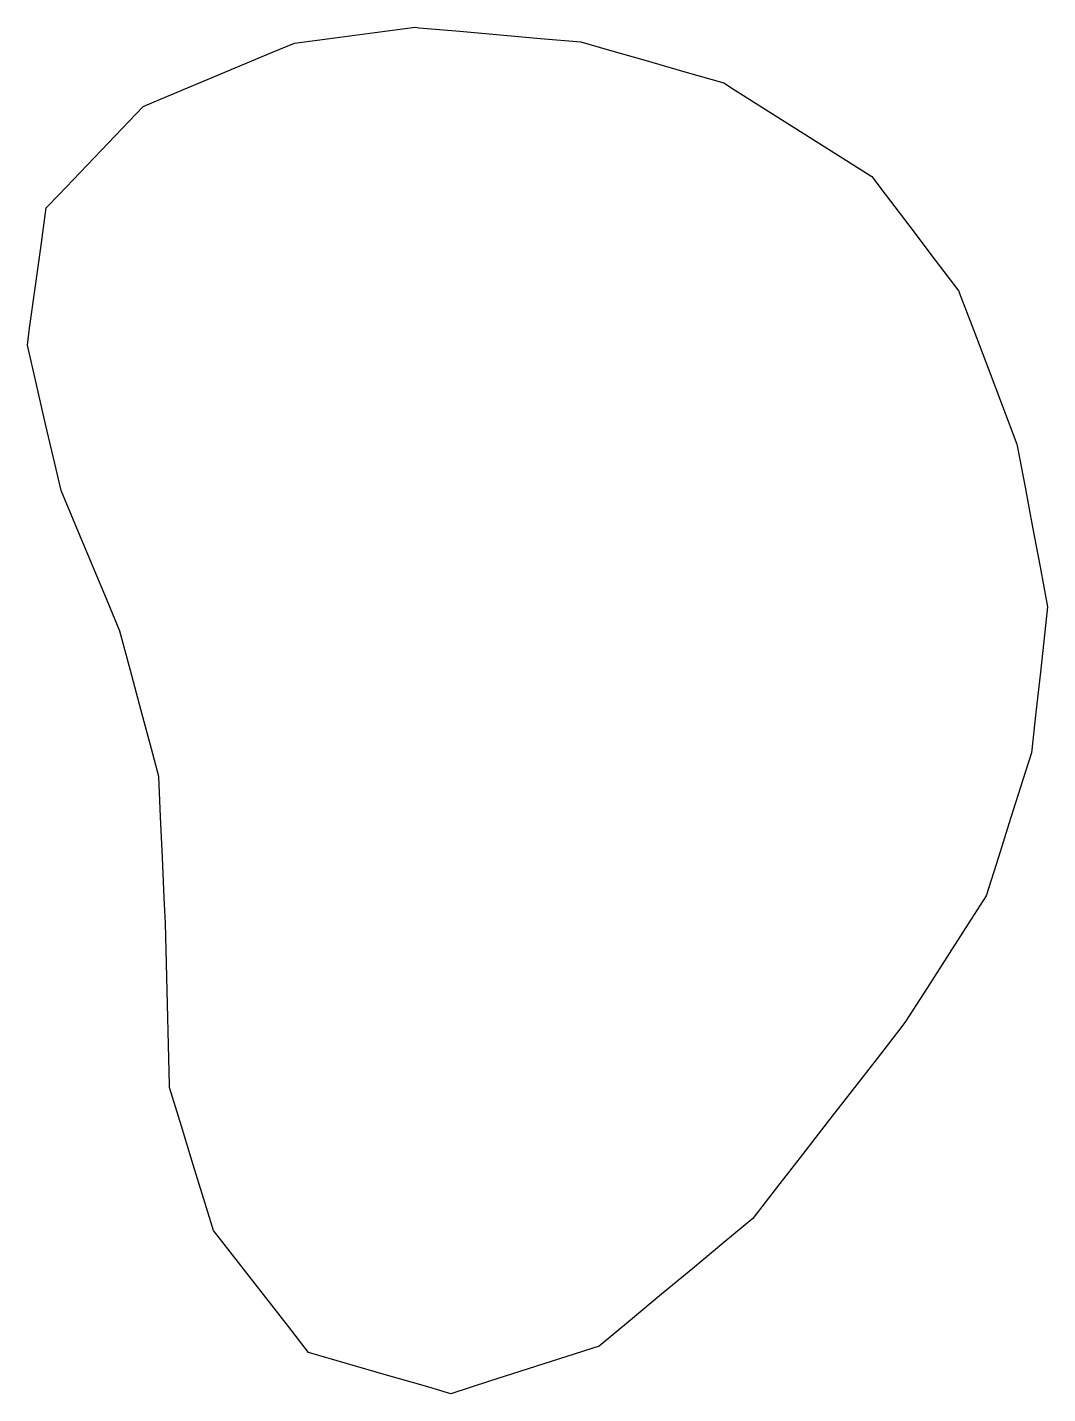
# Model space of a CAD drawing. Header units: millimetres. Extents: x 230 to 3347, y 514 to 5196.
# Drawn here: x 2546.87 to 2572.03, y 3127.34 to 3161.05 of the extents above; entities that cross this region are included whole.
import ezdxf

# ---------------------------------------------------------------- set-up
doc = ezdxf.new("R2010")
doc.units = ezdxf.units.MM
doc.layers.add('ALL_HOLES', color=1, linetype='Continuous')
doc.layers.add('OUTLINE_ISLAND_01_HOLE_172', color=1, linetype='Continuous')

msp = doc.modelspace()

# ---------------------------------------------------------------- linework, layer by layer
at = {"layer": 'ALL_HOLES'}
msp.add_lwpolyline([(2553.456, 3160.6619), (2554.4476, 3160.7913), (2555.4392, 3160.9206), (2556.4308, 3161.0499), (2556.5344, 3161.0408), (2557.5306, 3160.9533), (2558.5268, 3160.8657), (2559.5229, 3160.7782), (2560.5191, 3160.6907), (2561.1642, 3160.5053), (2562.1253, 3160.229), (2563.0864, 3159.9527), (2564.0475, 3159.6765), (2564.3102, 3159.5104), (2565.1555, 3158.9761), (2566.0008, 3158.4418), (2566.8461, 3157.9075), (2567.6914, 3157.3732), (2568.0257, 3156.9325), (2568.6301, 3156.1358), (2569.2344, 3155.339), (2569.8388, 3154.5423), (2569.8519, 3154.5078), (2570.2068, 3153.5729), (2570.5617, 3152.638), (2570.9166, 3151.7031), (2571.2716, 3150.7682), (2571.2871, 3150.6858), (2571.473, 3149.7032), (2571.6588, 3148.7206), (2571.8446, 3147.738), (2572.0304, 3146.7554), (2571.9616, 3146.1367), (2571.851, 3145.1428), (2571.7404, 3144.1489), (2571.6298, 3143.1551), (2571.4188, 3142.4875), (2571.1175, 3141.5339), (2570.8161, 3140.5804), (2570.5147, 3139.6269), (2570.1439, 3139.047), (2569.6051, 3138.2045), (2569.0664, 3137.362), (2568.5276, 3136.5196), (2568.4362, 3136.4019), (2567.8229, 3135.6121), (2567.2095, 3134.8223), (2566.5962, 3134.0325), (2565.9828, 3133.2426), (2565.3695, 3132.4528), (2564.7561, 3131.663), (2564.0453, 3131.0719), (2563.2764, 3130.4325), (2562.5075, 3129.7931), (2561.7387, 3129.1537), (2560.9698, 3128.5143), (2560.1701, 3128.2579), (2559.2179, 3127.9526), (2558.2657, 3127.6472), (2557.3134, 3127.3419), (2556.6859, 3127.5239), (2555.7255, 3127.8024), (2554.7651, 3128.0809), (2553.8046, 3128.3595), (2553.3051, 3128.9994), (2552.6897, 3129.7877), (2552.0744, 3130.576), (2551.4591, 3131.3643), (2551.2547, 3132.0302), (2550.9612, 3132.9862), (2550.6677, 3133.9422), (2550.3742, 3134.8981), (2550.3729, 3134.952), (2550.3482, 3135.9517), (2550.3234, 3136.9514), (2550.2987, 3137.9511), (2550.274, 3138.9508), (2550.2458, 3139.5709), (2550.2004, 3140.5699), (2550.1551, 3141.5689), (2550.1097, 3142.5679), (2549.9261, 3143.2542), (2549.6677, 3144.2203), (2549.4093, 3145.1863), (2549.1509, 3146.1523), (2548.8576, 3146.853), (2548.4714, 3147.7754), (2548.0852, 3148.6979), (2547.6991, 3149.6203), (2547.5448, 3150.2866), (2547.3193, 3151.2609), (2547.0937, 3152.2351), (2546.8682, 3153.2093), (2546.9254, 3153.6247), (2547.0619, 3154.6154), (2547.1984, 3155.606), (2547.335, 3156.5967), (2547.6508, 3156.9272), (2548.3418, 3157.6501), (2549.0327, 3158.373), (2549.7237, 3159.0959), (2550.1481, 3159.274), (2551.0702, 3159.6609), (2551.9923, 3160.0478), (2552.9144, 3160.4347)], close=True, dxfattribs=at)
at = {"layer": 'OUTLINE_ISLAND_01_HOLE_172'}
msp.add_lwpolyline([(2553.456, 3160.6619), (2554.4476, 3160.7913), (2555.4392, 3160.9206), (2556.4308, 3161.0499), (2556.5344, 3161.0408), (2557.5306, 3160.9533), (2558.5268, 3160.8657), (2559.5229, 3160.7782), (2560.5191, 3160.6907), (2561.1642, 3160.5053), (2562.1253, 3160.229), (2563.0864, 3159.9527), (2564.0475, 3159.6765), (2564.3102, 3159.5104), (2565.1555, 3158.9761), (2566.0008, 3158.4418), (2566.8461, 3157.9075), (2567.6914, 3157.3732), (2568.0257, 3156.9325), (2568.6301, 3156.1358), (2569.2344, 3155.339), (2569.8388, 3154.5423), (2569.8519, 3154.5078), (2570.2068, 3153.5729), (2570.5617, 3152.638), (2570.9166, 3151.7031), (2571.2716, 3150.7682), (2571.2871, 3150.6858), (2571.473, 3149.7032), (2571.6588, 3148.7206), (2571.8446, 3147.738), (2572.0304, 3146.7554), (2571.9616, 3146.1367), (2571.851, 3145.1428), (2571.7404, 3144.1489), (2571.6298, 3143.1551), (2571.4188, 3142.4875), (2571.1175, 3141.5339), (2570.8161, 3140.5804), (2570.5147, 3139.6269), (2570.1439, 3139.047), (2569.6051, 3138.2045), (2569.0664, 3137.362), (2568.5276, 3136.5196), (2568.4362, 3136.4019), (2567.8229, 3135.6121), (2567.2095, 3134.8223), (2566.5962, 3134.0325), (2565.9828, 3133.2426), (2565.3695, 3132.4528), (2564.7561, 3131.663), (2564.0453, 3131.0719), (2563.2764, 3130.4325), (2562.5075, 3129.7931), (2561.7387, 3129.1537), (2560.9698, 3128.5143), (2560.1701, 3128.2579), (2559.2179, 3127.9526), (2558.2657, 3127.6472), (2557.3134, 3127.3419), (2556.6859, 3127.5239), (2555.7255, 3127.8024), (2554.7651, 3128.0809), (2553.8046, 3128.3595), (2553.3051, 3128.9994), (2552.6897, 3129.7877), (2552.0744, 3130.576), (2551.4591, 3131.3643), (2551.2547, 3132.0302), (2550.9612, 3132.9862), (2550.6677, 3133.9422), (2550.3742, 3134.8981), (2550.3729, 3134.952), (2550.3482, 3135.9517), (2550.3234, 3136.9514), (2550.2987, 3137.9511), (2550.274, 3138.9508), (2550.2458, 3139.5709), (2550.2004, 3140.5699), (2550.1551, 3141.5689), (2550.1097, 3142.5679), (2549.9261, 3143.2542), (2549.6677, 3144.2203), (2549.4093, 3145.1863), (2549.1509, 3146.1523), (2548.8576, 3146.853), (2548.4714, 3147.7754), (2548.0852, 3148.6979), (2547.6991, 3149.6203), (2547.5448, 3150.2866), (2547.3193, 3151.2609), (2547.0937, 3152.2351), (2546.8682, 3153.2093), (2546.9254, 3153.6247), (2547.0619, 3154.6154), (2547.1984, 3155.606), (2547.335, 3156.5967), (2547.6508, 3156.9272), (2548.3418, 3157.6501), (2549.0327, 3158.373), (2549.7237, 3159.0959), (2550.1481, 3159.274), (2551.0702, 3159.6609), (2551.9923, 3160.0478), (2552.9144, 3160.4347)], close=True, dxfattribs=at)

doc.saveas('drawing.dxf')
